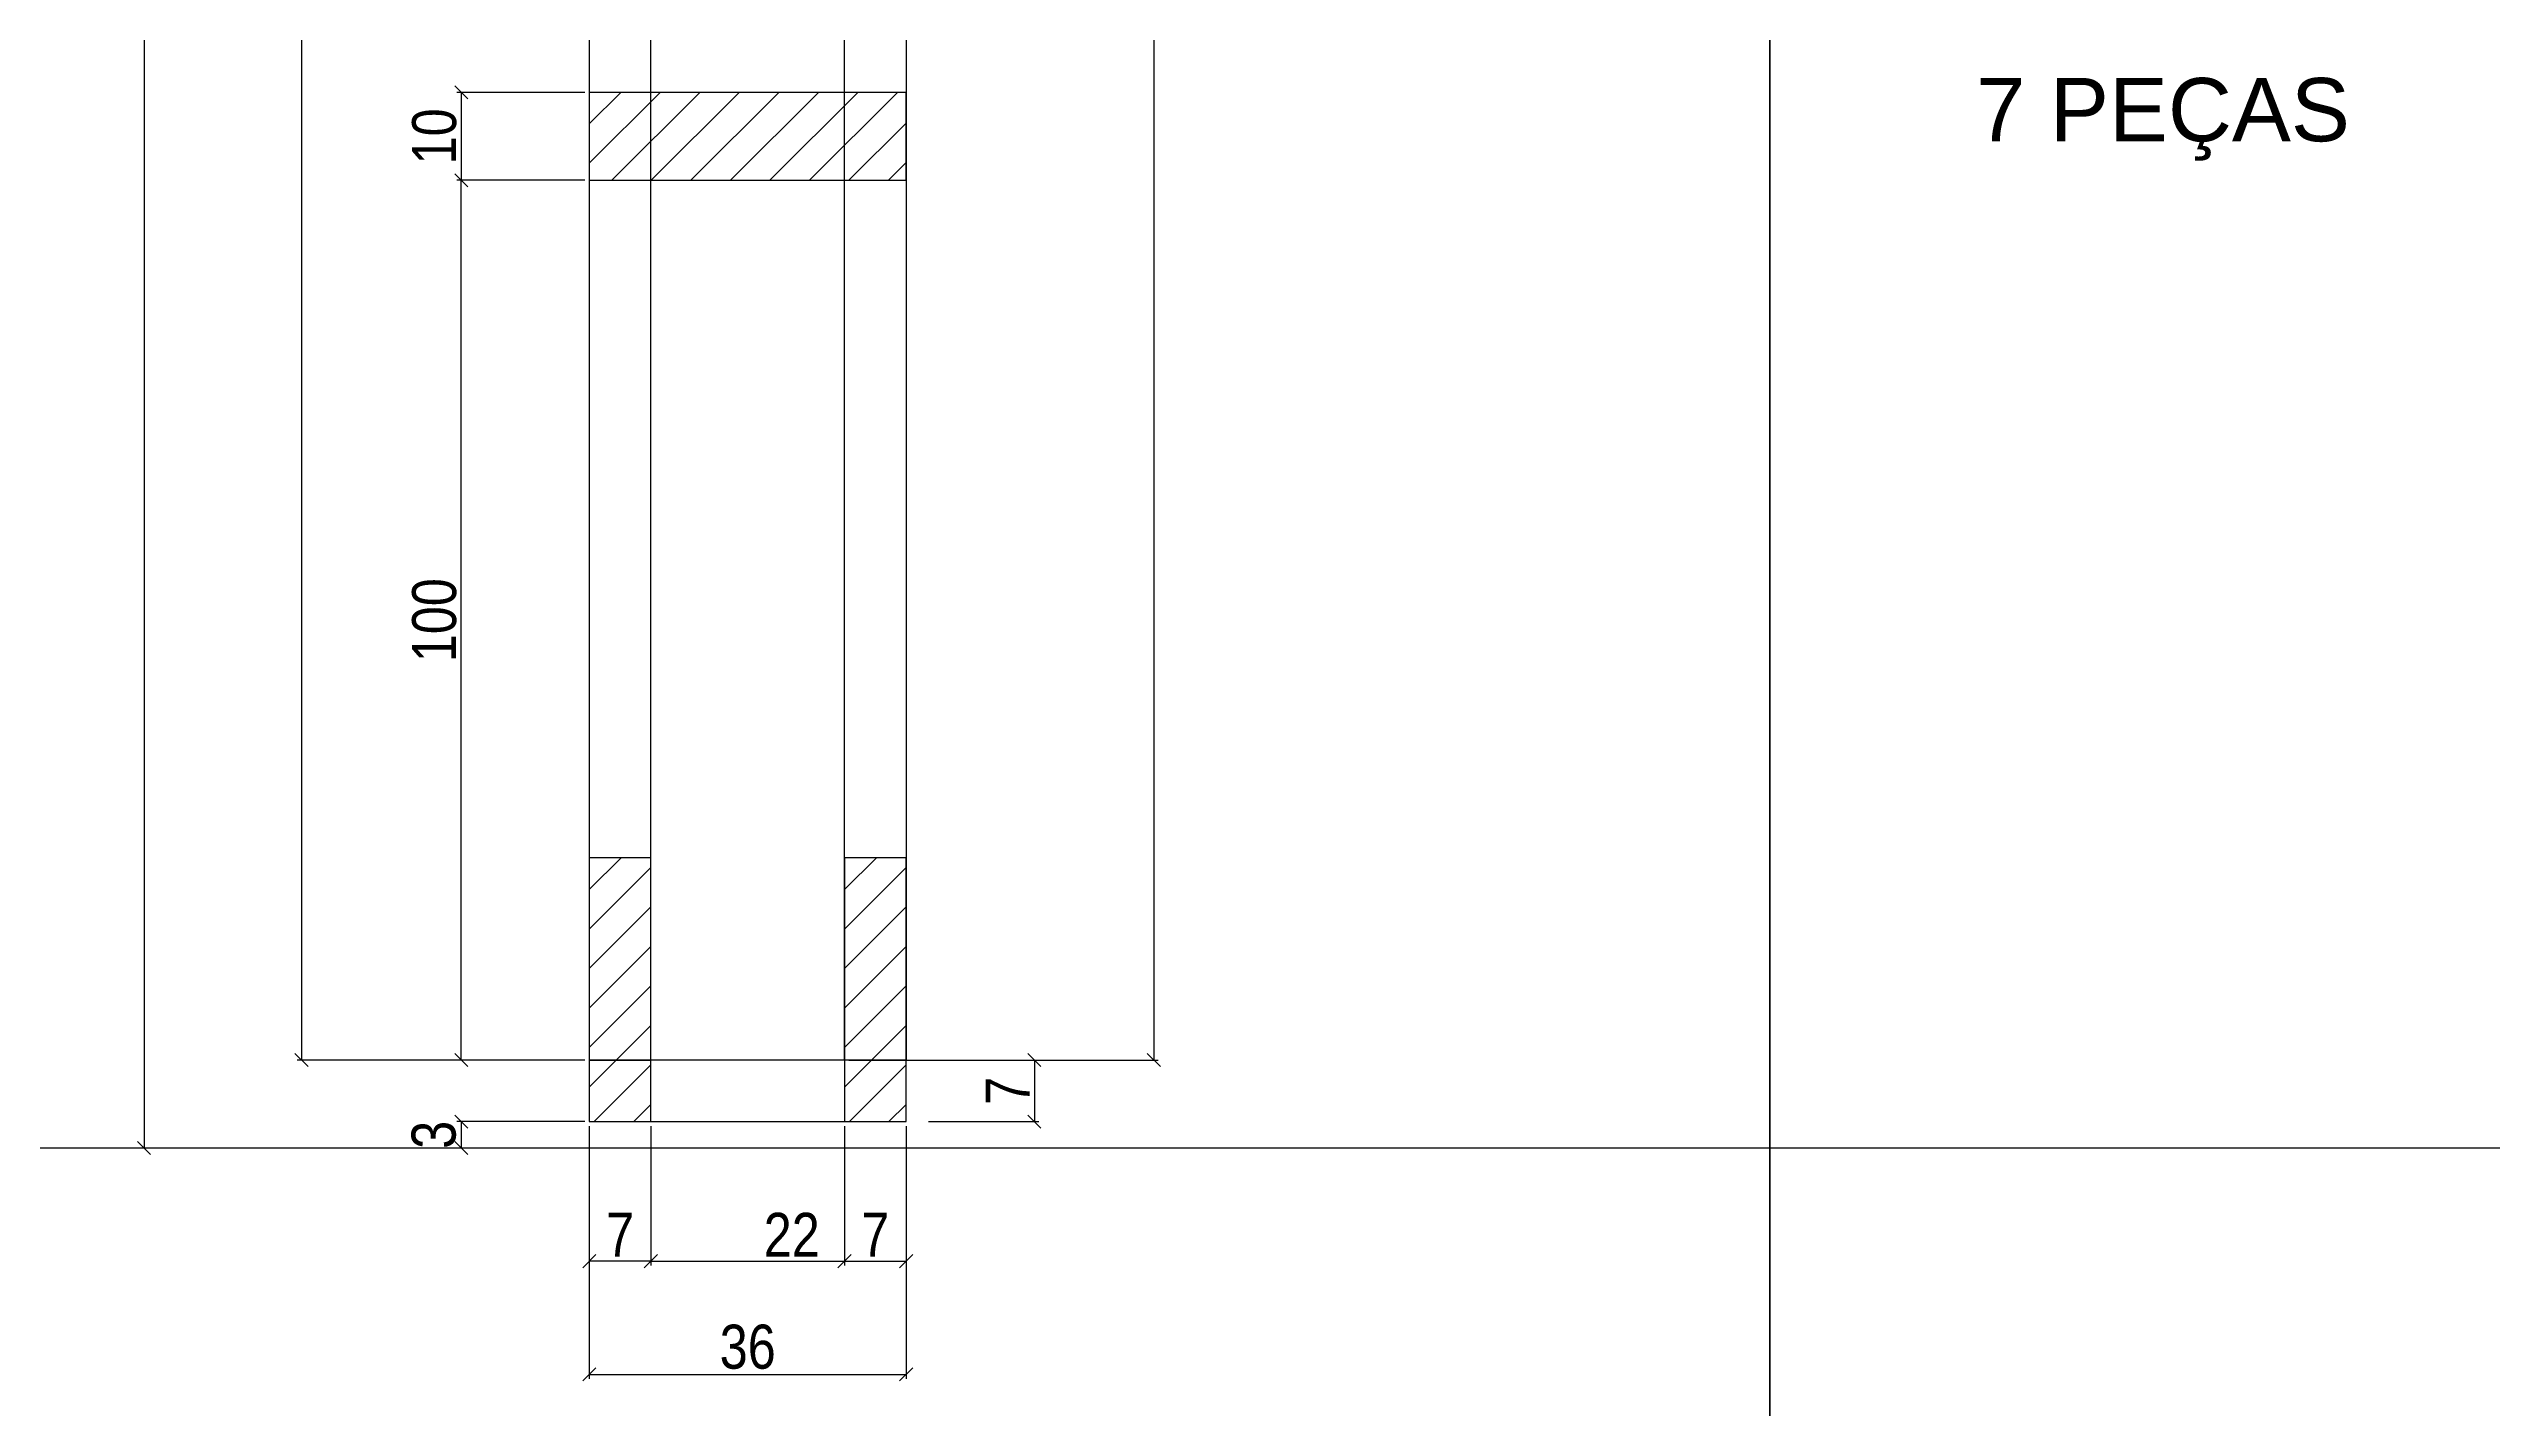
# Model space of a CAD drawing. Extents: x 15230 to 29563, y 3128 to 7338.
# Drawn here: x 16569 to 17124, y 4714 to 5023 of the extents above; entities that cross this region are included whole.
import ezdxf

# ---------------------------------------------------------------- set-up
doc = ezdxf.new("R2010")
doc.units = 0
for name, color, linetype in [('COTA', 241, 'Continuous'), ('TIRAS REESCORAMENTO', 252, 'Continuous'), ('VIGAS', 3, 'Continuous')]:
    doc.layers.add(name, color=color, linetype=linetype)
doc.styles.add('COTA TECNICA 2X', font='techl___.ttf', dxfattribs={"height": 10})
doc.styles.add('R80-50', font='arial.ttf', dxfattribs={"height": 10})
doc.dimstyles.new('SECAO', dxfattribs={"dimscale": 0.333333, "dimtxt": 5, "dimasz": 9, "dimexe": 3, "dimexo": 3, "dimgap": 3, "dimtad": 1, "dimdec": 1, "dimlfac": 0.5, "dimzin": 12, "dimdsep": 46, "dimtxsty": 'COTA TECNICA 2X', "dimblk1": 'OBLIQUE', "dimblk2": 'OBLIQUE', "dimsah": 1, "dimcen": 0.9, "dimclrd": 4, "dimclre": 4, "dimclrt": 240, "dimadec": 1, "dimazin": 3, "dimtfac": 1, "dimtdec": 1, "dimtmove": 0, "dimatfit": 3, "dimfxl": 1, "dimtolj": 1, "dimtzin": 12, "dimarcsym": 0})

# ---------------------------------------------------------------- blocks, each defined once
blk = doc.blocks.new('_Oblique')
at = {"color": 0, "linetype": 'ByBlock', "lineweight": -2}
blk.add_line((-0.5, -0.5), (0.5, 0.5), dxfattribs=at)
blk = doc.blocks.new('*D26')
at = {"layer": 'COTA', "color": 4, "lineweight": -2, "transparency": 16777216}
for p, q in [((16691.1, 5339.48), (16625.69, 5339.48)), ((16626.69, 5339.48), (16626.69, 4793.39)), ((16691.1, 4793.39), (16625.69, 4793.39))]:
    blk.add_line(p, q, dxfattribs=at)
at = {"layer": 'DEFPOINTS', "color": 0, "transparency": 16777216}
for p in [(16692.1, 5339.48), (16626.69, 4793.39), (16692.1, 4793.39)]:
    blk.add_point(p, dxfattribs=at)
at = {"layer": 'COTA', "color": 4, "lineweight": -2, "transparency": 16777216, "xscale": 3, "yscale": 3, "zscale": 3}
for p, rotation in [((16626.69, 5339.48), 90), ((16626.69, 4793.39), 270)]:
    blk.add_blockref('_Oblique', p, dxfattribs=dict(at, rotation=rotation))
at = {"layer": 'COTA', "color": 240, "transparency": 16777216, "insert": (16620.47, 5066.44), "char_height": 10, "attachment_point": 5, "rotation": 90, "style": 'COTA TECNICA 2X'}
blk.add_mtext('\\A1;273', dxfattribs=at)
blk = doc.blocks.new('*D27')
at = {"layer": 'COTA', "color": 4, "lineweight": -2, "transparency": 16777216}
for p, q in [((16692.1, 4778.39), (16692.1, 4720.93)), ((16764.1, 4778.39), (16764.1, 4720.93)), ((16692.1, 4721.93), (16764.1, 4721.93))]:
    blk.add_line(p, q, dxfattribs=at)
at = {"layer": 'DEFPOINTS', "color": 0, "transparency": 16777216}
for p in [(16692.1, 4779.39), (16764.1, 4779.39), (16764.1, 4721.93)]:
    blk.add_point(p, dxfattribs=at)
at = {"layer": 'COTA', "color": 4, "lineweight": -2, "transparency": 16777216, "xscale": 3, "yscale": 3, "zscale": 3, "rotation": 180}
blk.add_blockref('_Oblique', (16692.1, 4721.93), dxfattribs=at)
at = {"layer": 'COTA', "color": 4, "lineweight": -2, "transparency": 16777216, "xscale": 3, "yscale": 3, "zscale": 3}
blk.add_blockref('_Oblique', (16764.1, 4721.93), dxfattribs=at)
at = {"layer": 'COTA', "color": 240, "transparency": 16777216, "insert": (16728.1, 4728.15), "char_height": 10, "attachment_point": 5, "style": 'COTA TECNICA 2X'}
blk.add_mtext('\\A1;36', dxfattribs=at)
blk = doc.blocks.new('*D28')
at = {"layer": 'COTA', "color": 4, "lineweight": -2, "transparency": 16777216}
for p, q in [((16706.1, 4778.39), (16706.1, 4746.65)), ((16750.1, 4778.39), (16750.1, 4746.65)), ((16706.1, 4747.65), (16750.1, 4747.65))]:
    blk.add_line(p, q, dxfattribs=at)
at = {"layer": 'DEFPOINTS', "color": 0, "transparency": 16777216}
for p in [(16706.1, 4779.39), (16750.1, 4779.39), (16750.1, 4747.65)]:
    blk.add_point(p, dxfattribs=at)
at = {"layer": 'COTA', "color": 4, "lineweight": -2, "transparency": 16777216, "xscale": 3, "yscale": 3, "zscale": 3, "rotation": 180}
blk.add_blockref('_Oblique', (16706.1, 4747.65), dxfattribs=at)
at = {"layer": 'COTA', "color": 4, "lineweight": -2, "transparency": 16777216, "xscale": 3, "yscale": 3, "zscale": 3}
blk.add_blockref('_Oblique', (16750.1, 4747.65), dxfattribs=at)
at = {"layer": 'COTA', "color": 240, "transparency": 16777216, "insert": (16738.1, 4753.65), "char_height": 10, "attachment_point": 5, "style": 'COTA TECNICA 2X'}
blk.add_mtext('\\A1;22', dxfattribs=at)
blk = doc.blocks.new('*D29')
at = {"layer": 'COTA', "color": 4, "lineweight": -2, "transparency": 16777216}
blk.add_line((16750.1, 4747.65), (16764.1, 4747.65), dxfattribs=at)
at = {"layer": 'DEFPOINTS', "color": 0, "transparency": 16777216}
for p in [(16750.1, 4747.65), (16764.1, 4747.65), (16764.1, 4747.65)]:
    blk.add_point(p, dxfattribs=at)
at = {"layer": 'COTA', "color": 4, "lineweight": -2, "transparency": 16777216, "xscale": 3, "yscale": 3, "zscale": 3, "rotation": 180}
blk.add_blockref('_Oblique', (16750.1, 4747.65), dxfattribs=at)
at = {"layer": 'COTA', "color": 4, "lineweight": -2, "transparency": 16777216, "xscale": 3, "yscale": 3, "zscale": 3}
blk.add_blockref('_Oblique', (16764.1, 4747.65), dxfattribs=at)
at = {"layer": 'COTA', "color": 240, "transparency": 16777216, "insert": (16757.1, 4753.72), "char_height": 10, "attachment_point": 5, "style": 'COTA TECNICA 2X'}
blk.add_mtext('\\A1;7', dxfattribs=at)
blk = doc.blocks.new('*D30')
at = {"layer": 'COTA', "color": 4, "lineweight": -2, "transparency": 16777216}
blk.add_line((16706.1, 4747.65), (16692.1, 4747.65), dxfattribs=at)
at = {"layer": 'DEFPOINTS', "color": 0, "transparency": 16777216}
for p in [(16692.1, 4747.65), (16692.1, 4747.65), (16706.1, 4747.65)]:
    blk.add_point(p, dxfattribs=at)
at = {"layer": 'COTA', "color": 4, "lineweight": -2, "transparency": 16777216, "xscale": 3, "yscale": 3, "zscale": 3, "rotation": 180}
blk.add_blockref('_Oblique', (16692.1, 4747.65), dxfattribs=at)
at = {"layer": 'COTA', "color": 4, "lineweight": -2, "transparency": 16777216, "xscale": 3, "yscale": 3, "zscale": 3}
blk.add_blockref('_Oblique', (16706.1, 4747.65), dxfattribs=at)
at = {"layer": 'COTA', "color": 240, "transparency": 16777216, "insert": (16699.1, 4753.72), "char_height": 10, "attachment_point": 5, "style": 'COTA TECNICA 2X'}
blk.add_mtext('\\A1;7', dxfattribs=at)
blk = doc.blocks.new('*D31')
at = {"layer": 'COTA', "color": 4, "lineweight": -2, "transparency": 16777216}
for p, q in [((16691.1, 5013.41), (16662, 5013.41)), ((16663, 5013.41), (16663, 4993.41)), ((16691.1, 4993.41), (16662, 4993.41))]:
    blk.add_line(p, q, dxfattribs=at)
at = {"layer": 'DEFPOINTS', "color": 0, "transparency": 16777216}
for p in [(16692.1, 5013.41), (16663, 4993.41), (16692.1, 4993.41)]:
    blk.add_point(p, dxfattribs=at)
at = {"layer": 'COTA', "color": 4, "lineweight": -2, "transparency": 16777216, "xscale": 3, "yscale": 3, "zscale": 3}
for p, rotation in [((16663, 5013.41), 90), ((16663, 4993.41), 270)]:
    blk.add_blockref('_Oblique', p, dxfattribs=dict(at, rotation=rotation))
at = {"layer": 'COTA', "color": 240, "transparency": 16777216, "insert": (16656.9, 5003.41), "char_height": 10, "attachment_point": 5, "rotation": 90, "style": 'COTA TECNICA 2X'}
blk.add_mtext('\\A1;10', dxfattribs=at)
blk = doc.blocks.new('*D34')
at = {"layer": 'COTA', "color": 4, "lineweight": -2, "transparency": 16777216}
for p, q in [((16705.1, 5345.48), (16589.9, 5345.48)), ((16590.9, 5345.48), (16590.9, 4773.39)), ((16691.1, 4773.39), (16589.9, 4773.39))]:
    blk.add_line(p, q, dxfattribs=at)
at = {"layer": 'DEFPOINTS', "color": 0, "transparency": 16777216}
for p in [(16706.1, 5345.48), (16590.9, 4773.39), (16692.1, 4773.39)]:
    blk.add_point(p, dxfattribs=at)
at = {"layer": 'COTA', "color": 4, "lineweight": -2, "transparency": 16777216, "xscale": 3, "yscale": 3, "zscale": 3}
for p, rotation in [((16590.9, 5345.48), 90), ((16590.9, 4773.39), 270)]:
    blk.add_blockref('_Oblique', p, dxfattribs=dict(at, rotation=rotation))
at = {"layer": 'COTA', "color": 240, "transparency": 16777216, "insert": (16584.78, 5059.44), "char_height": 10, "attachment_point": 5, "rotation": 90, "style": 'COTA TECNICA 2X'}
blk.add_mtext('\\A1;286', dxfattribs=at)
blk = doc.blocks.new('*D35')
at = {"layer": 'COTA', "color": 4, "lineweight": -2, "transparency": 16777216}
for p, q in [((16691.1, 4779.39), (16662, 4779.39)), ((16663, 4779.39), (16663, 4773.39)), ((16691.1, 4773.39), (16662, 4773.39))]:
    blk.add_line(p, q, dxfattribs=at)
at = {"layer": 'DEFPOINTS', "color": 0, "transparency": 16777216}
for p in [(16692.1, 4779.39), (16663, 4773.39), (16692.1, 4773.39)]:
    blk.add_point(p, dxfattribs=at)
at = {"layer": 'COTA', "color": 4, "lineweight": -2, "transparency": 16777216, "xscale": 3, "yscale": 3, "zscale": 3}
for p, rotation in [((16663, 4779.39), 90), ((16663, 4773.39), 270)]:
    blk.add_blockref('_Oblique', p, dxfattribs=dict(at, rotation=rotation))
at = {"layer": 'COTA', "color": 240, "transparency": 16777216, "insert": (16656.78, 4776.39), "char_height": 10, "attachment_point": 5, "rotation": 90, "style": 'COTA TECNICA 2X'}
blk.add_mtext('\\A1;3', dxfattribs=at)
blk = doc.blocks.new('*D38')
at = {"layer": 'COTA', "color": 4, "lineweight": -2, "transparency": 16777216}
for p, q in [((16691.1, 4993.41), (16662, 4993.41)), ((16663, 4793.39), (16663, 4993.41)), ((16690.1, 4793.39), (16662, 4793.39))]:
    blk.add_line(p, q, dxfattribs=at)
at = {"layer": 'DEFPOINTS', "color": 0, "transparency": 16777216}
for p in [(16663, 4993.41), (16692.1, 4993.41), (16691.1, 4793.39)]:
    blk.add_point(p, dxfattribs=at)
at = {"layer": 'COTA', "color": 4, "lineweight": -2, "transparency": 16777216, "xscale": 3, "yscale": 3, "zscale": 3}
for p, rotation in [((16663, 4993.41), 90), ((16663, 4793.39), 270)]:
    blk.add_blockref('_Oblique', p, dxfattribs=dict(at, rotation=rotation))
at = {"layer": 'COTA', "color": 240, "transparency": 16777216, "insert": (16656.9, 4893.4), "char_height": 10, "attachment_point": 5, "rotation": 90, "style": 'COTA TECNICA 2X'}
blk.add_mtext('\\A1;100', dxfattribs=at)
blk = doc.blocks.new('*D40')
at = {"layer": 'COTA', "color": 4, "lineweight": -2, "transparency": 16777216}
for p, q in [((16766.1, 5305.36), (16821.4, 5305.36)), ((16820.4, 5305.36), (16820.4, 4793.39)), ((16766.1, 4793.39), (16821.4, 4793.39))]:
    blk.add_line(p, q, dxfattribs=at)
at = {"layer": 'DEFPOINTS', "color": 0, "transparency": 16777216}
for p in [(16765.1, 5305.36), (16765.1, 4793.39), (16820.4, 4793.39)]:
    blk.add_point(p, dxfattribs=at)
at = {"layer": 'COTA', "color": 4, "lineweight": -2, "transparency": 16777216, "xscale": 3, "yscale": 3, "zscale": 3}
for p, rotation in [((16820.4, 5305.36), 90), ((16820.4, 4793.39), 270)]:
    blk.add_blockref('_Oblique', p, dxfattribs=dict(at, rotation=rotation))
at = {"layer": 'COTA', "color": 240, "transparency": 16777216, "insert": (16814.29, 5049.37), "char_height": 10, "attachment_point": 5, "rotation": 90, "style": 'COTA TECNICA 2X'}
blk.add_mtext('\\A1;256', dxfattribs=at)
blk = doc.blocks.new('*D41')
at = {"layer": 'COTA', "color": 4, "lineweight": -2, "transparency": 16777216}
for p, q in [((16751.1, 4793.39), (16794.25, 4793.39)), ((16793.25, 4793.39), (16793.25, 4779.39)), ((16769.16, 4779.39), (16794.25, 4779.39))]:
    blk.add_line(p, q, dxfattribs=at)
at = {"layer": 'DEFPOINTS', "color": 0, "transparency": 16777216}
for p in [(16750.1, 4793.39), (16768.16, 4779.39), (16793.25, 4779.39)]:
    blk.add_point(p, dxfattribs=at)
at = {"layer": 'COTA', "color": 4, "lineweight": -2, "transparency": 16777216, "xscale": 3, "yscale": 3, "zscale": 3}
for p, rotation in [((16793.25, 4793.39), 90), ((16793.25, 4779.39), 270)]:
    blk.add_blockref('_Oblique', p, dxfattribs=dict(at, rotation=rotation))
at = {"layer": 'COTA', "color": 240, "transparency": 16777216, "insert": (16787.18, 4786.39), "char_height": 10, "attachment_point": 5, "rotation": 90, "style": 'COTA TECNICA 2X'}
blk.add_mtext('\\A1;7', dxfattribs=at)

msp = doc.modelspace()

# ---------------------------------------------------------------- hatches: boundary and pattern name
at = {"layer": 'COTA'}
h = msp.add_hatch(dxfattribs=at)
h.set_pattern_fill('ANSI31', color=256, scale=2, style=0)
h.set_pattern_definition([(45, (-6899.751, -193107.891), (-4.49012806, 4.49012806), [])])
h.paths.add_polyline_path([(16764.1, 4993.41), (16764.1, 5013.41), (16692.1, 5013.41), (16692.1, 4993.41)])
h = msp.add_hatch(dxfattribs=at)
h.set_pattern_fill('ANSI31', color=256, scale=2, style=0)
h.set_pattern_definition([(45, (-3152.118, -1029.802), (-4.490128, 4.490128), [])])
h.paths.add_polyline_path([(16692.1, 4779.39), (16706.1, 4779.39), (16706.1, 4839.39), (16692.1, 4839.39)])
h = msp.add_hatch(dxfattribs=at)
h.set_pattern_fill('ANSI31', color=256, scale=2, style=0)
h.set_pattern_definition([(45, (-3094.118, -1029.802), (-4.490128, 4.490128), [])])
h.paths.add_polyline_path([(16750.1, 4779.39), (16764.1, 4779.39), (16764.1, 4839.39), (16750.1, 4839.39)])

# ---------------------------------------------------------------- linework, layer by layer
at = {"linetype": 'Continuous'}
for points in [[(16692.1, 4793.39), (16706.1, 4793.39), (16706.1, 5339.48), (16692.1, 5339.48)], [(16692.1, 4779.39), (16706.1, 4779.39), (16706.1, 4839.39), (16692.1, 4839.39)], [(16750.1, 4779.39), (16764.1, 4779.39), (16764.1, 4839.39), (16750.1, 4839.39)]]:
    msp.add_lwpolyline(points, close=True, dxfattribs=at)
for points in [[(16750.1, 5194.43), (16750.1, 5305.36), (16764.1, 5305.36), (16764.1, 4793.39), (16750.1, 4793.39), (16750.1, 5194.43)], [(16692.1, 4993.41), (16764.1, 4993.41), (16764.1, 5013.41), (16692.1, 5013.41), (16692.1, 4993.41)], [(16714.1, 4779.39), (16764.1, 4779.39), (16764.1, 4793.39), (16692.1, 4793.39), (16692.1, 4779.39), (16714.1, 4779.39)]]:
    msp.add_lwpolyline(points, dxfattribs=at)
at = {"layer": 'TIRAS REESCORAMENTO', "linetype": 'ByBlock'}
for p, q in [((16960.43, 4773.39), (16336.15, 4773.39)), ((17584.71, 4773.39), (16960.43, 4773.39))]:
    msp.add_line(p, q, dxfattribs=at)
at = {"layer": 'VIGAS'}
for points in [[(16960.43, 4598.78), (16336.15, 4598.78), (16336.15, 5563.56), (16960.43, 5563.56)], [(17584.71, 4598.78), (16960.43, 4598.78), (16960.43, 5563.56), (17584.71, 5563.56)]]:
    msp.add_lwpolyline(points, close=True, dxfattribs=at)

# ---------------------------------------------------------------- texts
at = {"layer": 'VIGAS', "color": 7, "insert": (17007.27, 5016.68), "char_height": 14.4, "attachment_point": 1, "style": 'R80-50'}
msp.add_mtext_dynamic_manual_height_columns('7 PEÇAS', width=162.221, gutter_width=50, heights=[0], dxfattribs=at)

# ---------------------------------------------------------------- dimensions: what is measured, and where the dimension line sits
at = {"layer": 'COTA', "color": 3}
for base, p1, p2, picture, middle in [((16590.9, 4773.39), (16706.1, 5345.48), (16692.1, 4773.39), '*D34', (16584.78, 5059.44)), ((16626.69, 4793.39), (16692.1, 5339.48), (16692.1, 4793.39), '*D26', (16620.47, 5066.44)), ((16820.4, 4793.39), (16765.1, 5305.36), (16765.1, 4793.39), '*D40', (16814.29, 5049.37)), ((16663, 4993.41), (16692.1, 5013.41), (16692.1, 4993.41), '*D31', (16656.9, 5003.41)), ((16663, 4993.41), (16691.1, 4793.39), (16692.1, 4993.41), '*D38', (16656.9, 4893.4)), ((16793.25, 4779.39), (16750.1, 4793.39), (16768.16, 4779.39), '*D41', (16787.18, 4786.39))]:
    dim = msp.add_linear_dim(base=base, p1=p1, p2=p2, angle=90, dimstyle='SECAO', dxfattribs=at)
    dim.commit()
    dim.dimension.update_dxf_attribs({"geometry": picture, "text_midpoint": middle})
dim = msp.add_linear_dim(base=(16663, 4773.39), p1=(16692.1, 4779.39), p2=(16692.1, 4773.39), angle=90, dimstyle='SECAO', dxfattribs=at)
dim.commit()
dim.dimension.update_dxf_attribs({"geometry": '*D35', "text_midpoint": (16663, 4776.39), "dimtype": 160})
for base, p1, p2, picture, middle in [((16764.1, 4721.93), (16692.1, 4779.39), (16764.1, 4779.39), '*D27', (16728.1, 4721.93)), ((16750.1, 4747.65), (16706.1, 4779.39), (16750.1, 4779.39), '*D28', (16738.1, 4747.65)), ((16764.1, 4747.65), (16750.1, 4747.65), (16764.1, 4747.65), '*D29', (16757.1, 4747.65))]:
    dim = msp.add_linear_dim(base=base, p1=p1, p2=p2, dimstyle='SECAO', dxfattribs=at)
    dim.commit()
    dim.dimension.update_dxf_attribs({"geometry": picture, "text_midpoint": middle, "dimtype": 160})
dim = msp.add_linear_dim(base=(16692.1, 4747.65), p1=(16706.1, 4747.65), p2=(16692.1, 4747.65), dimstyle='SECAO', dxfattribs=at)
dim.commit()
dim.dimension.update_dxf_attribs({"geometry": '*D30', "text_midpoint": (16699.1, 4753.72)})

doc.saveas('drawing.dxf')
